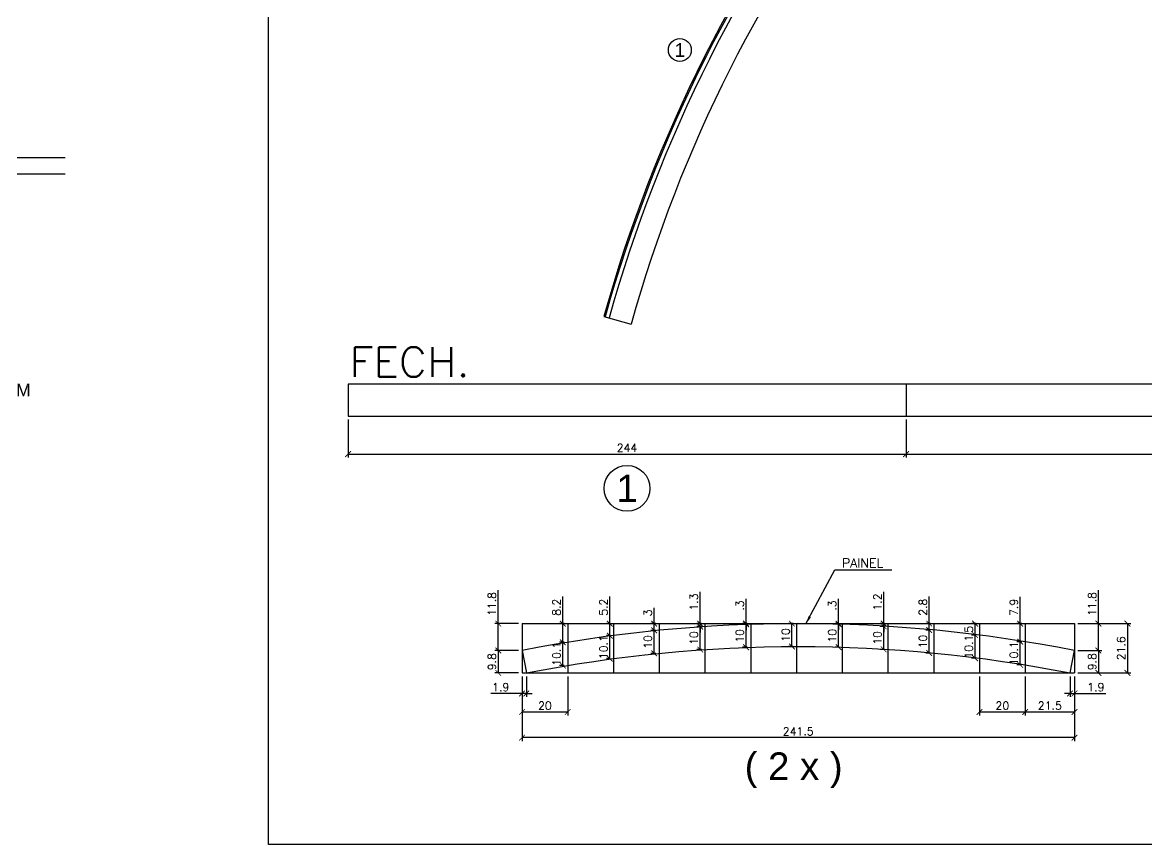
# Model space of a CAD drawing. Extents: x 3022 to 8661, y -614 to 3008.
# Drawn here: x 6781 to 7764, y 750 to 1469 of the extents above; entities that cross this region are included whole.
import ezdxf
from ezdxf.enums import TextEntityAlignment as Align

# ---------------------------------------------------------------- set-up
doc = ezdxf.new("R2010")
doc.units = 0
doc.header["$PDMODE"] = 34
for name, color, linetype in [('COTA', 241, 'Continuous'), ('MTH-DIM-PILAR', 3, 'Continuous'), ('MTH-FACE-VIGA', 7, 'Continuous'), ('Painéis', 200, 'Continuous'), ('Romaneio', 10, 'Continuous')]:
    doc.layers.add(name, color=color, linetype=linetype)
doc.layers.add('Texto Seção', color=7, linetype='Continuous', lineweight=15)
doc.styles.add('ARIAL', font='arial.ttf')
doc.styles.add('COTA TECNICA', font='techl___.ttf', dxfattribs={"height": 10})
doc.styles.add('REGUA-120', font='ROMANS.shx', dxfattribs={"height": 15})
doc.styles.add('ROMANS', font='romans.shx')
doc.styles.add('TQS_ARIAL', font='arial.ttf')
doc.dimstyles.new('Cota Seção (2x)', dxfattribs={"dimtxt": 7, "dimasz": 5, "dimexe": 3, "dimexo": 3, "dimgap": 2, "dimtad": 3, "dimdec": 1, "dimlfac": 0.5, "dimzin": 12, "dimdsep": 46, "dimtxsty": 'ROMANS', "dimblk": 'ARCHTICK', "dimcen": 0, "dimclrd": 4, "dimclre": 4, "dimclrt": 1, "dimadec": 1, "dimazin": 3, "dimtfac": 1, "dimtdec": 1, "dimtmove": 0, "dimatfit": 3, "dimldrblk": 'OBLIQUE', "dimfxl": 1, "dimtolj": 1, "dimtzin": 12, "dimarcsym": 0})
doc.dimstyles.new('PAINEL', dxfattribs={"dimtxt": 10, "dimasz": 3, "dimexe": 3, "dimexo": 3, "dimgap": 3, "dimtad": 1, "dimdec": 1, "dimzin": 12, "dimdsep": 46, "dimtxsty": 'COTA TECNICA', "dimblk1": 'OBLIQUE', "dimblk2": 'OBLIQUE', "dimsah": 1, "dimcen": 0.9, "dimclrd": 4, "dimclre": 4, "dimclrt": 240, "dimadec": 1, "dimazin": 3, "dimtfac": 1, "dimtdec": 1, "dimtmove": 0, "dimatfit": 3, "dimfxl": 1, "dimtolj": 1, "dimtzin": 12, "dimarcsym": 0})

# ---------------------------------------------------------------- blocks, each defined once
blk = doc.blocks.new('_ArchTick')
at = {"color": 0, "linetype": 'ByBlock', "const_width": 0.15}
blk.add_lwpolyline([(-0.5, -0.5), (0.5, 0.5)], dxfattribs=at)
blk = doc.blocks.new('*D321')
at = {"layer": 'COTA', "color": 4, "lineweight": -2, "transparency": 16777216}
for p, q in [((7066.06, 1121.73), (7066.06, 1088.57)), ((7554.06, 1121.73), (7554.06, 1088.57)), ((7066.06, 1091.57), (7554.06, 1091.57))]:
    blk.add_line(p, q, dxfattribs=at)
at = {"layer": 'Defpoints', "color": 0, "transparency": 16777216}
for p in [(7066.06, 1124.73), (7554.06, 1124.73), (7554.06, 1091.57)]:
    blk.add_point(p, dxfattribs=at)
at = {"layer": 'COTA', "color": 4, "lineweight": -2, "transparency": 16777216, "xscale": 5, "yscale": 5, "zscale": 5, "rotation": 180}
blk.add_blockref('_ArchTick', (7066.06, 1091.57), dxfattribs=at)
at = {"layer": 'COTA', "color": 4, "lineweight": -2, "transparency": 16777216, "xscale": 5, "yscale": 5, "zscale": 5}
blk.add_blockref('_ArchTick', (7554.06, 1091.57), dxfattribs=at)
at = {"layer": 'COTA', "color": 1, "transparency": 16777216, "insert": (7310.06, 1097.07), "char_height": 7, "attachment_point": 5, "style": 'ROMANS'}
blk.add_mtext('\\A1;244', dxfattribs=at)
blk = doc.blocks.new('_Oblique')
at = {"color": 0, "linetype": 'ByBlock', "lineweight": -2}
blk.add_line((-0.5, -0.5), (0.5, 0.5), dxfattribs=at)
blk = doc.blocks.new('*D322')
at = {"layer": 'COTA', "color": 4, "lineweight": -2, "transparency": 16777216}
for p, q in [((7554.06, 1121.73), (7554.06, 1088.57)), ((8042.06, 1121.73), (8042.06, 1088.57)), ((7554.06, 1091.57), (8042.06, 1091.57))]:
    blk.add_line(p, q, dxfattribs=at)
at = {"layer": 'Defpoints', "color": 0, "transparency": 16777216}
for p in [(7554.06, 1124.73), (8042.06, 1124.73), (8042.06, 1091.57)]:
    blk.add_point(p, dxfattribs=at)
at = {"layer": 'COTA', "color": 4, "lineweight": -2, "transparency": 16777216, "xscale": 5, "yscale": 5, "zscale": 5, "rotation": 180}
blk.add_blockref('_ArchTick', (7554.06, 1091.57), dxfattribs=at)
at = {"layer": 'COTA', "color": 4, "lineweight": -2, "transparency": 16777216, "xscale": 5, "yscale": 5, "zscale": 5}
blk.add_blockref('_ArchTick', (8042.06, 1091.57), dxfattribs=at)
at = {"layer": 'COTA', "color": 1, "transparency": 16777216, "insert": (7798.06, 1097.07), "char_height": 7, "attachment_point": 5, "style": 'ROMANS'}
blk.add_mtext('\\A1;244', dxfattribs=at)
blk = doc.blocks.new('*D325')
at = {"layer": 'COTA', "color": 4, "linetype": 'ByBlock', "lineweight": -2, "transparency": 16777216}
for p, q in [((7218.2, 897.16), (7218.2, 840.57)), ((7701.29, 843.57), (7218.2, 843.57))]:
    blk.add_line(p, q, dxfattribs=at)
at = {"layer": 'COTA', "color": 4, "lineweight": -2, "transparency": 16777216}
blk.add_line((7701.29, 897.16), (7701.29, 840.57), dxfattribs=at)
at = {"layer": 'Defpoints', "color": 0, "linetype": 'ByBlock', "transparency": 16777216}
for p in [(7218.2, 900.16), (7701.29, 900.16), (7218.2, 843.57)]:
    blk.add_point(p, dxfattribs=at)
at = {"layer": 'COTA', "color": 4, "linetype": 'ByBlock', "lineweight": -2, "transparency": 16777216, "xscale": 5, "yscale": 5, "zscale": 5, "rotation": 180}
blk.add_blockref('_ArchTick', (7218.2, 843.57), dxfattribs=at)
at = {"layer": 'COTA', "color": 4, "linetype": 'ByBlock', "lineweight": -2, "transparency": 16777216, "xscale": 5, "yscale": 5, "zscale": 5}
blk.add_blockref('_ArchTick', (7701.29, 843.57), dxfattribs=at)
at = {"layer": 'COTA', "color": 1, "linetype": 'ByBlock', "transparency": 16777216, "insert": (7459.75, 849.07), "char_height": 7, "attachment_point": 5, "style": 'ROMANS'}
blk.add_mtext('\\A1;241.5', dxfattribs=at)
blk = doc.blocks.new('*D326')
at = {"layer": 'COTA', "color": 4, "lineweight": -2, "transparency": 16777216}
blk.add_line((7218.2, 897.16), (7218.2, 863.06), dxfattribs=at)
at = {"layer": 'COTA', "color": 4, "linetype": 'ByBlock', "lineweight": -2, "transparency": 16777216}
for p, q in [((7258.2, 897.16), (7258.2, 863.06)), ((7218.2, 866.06), (7258.2, 866.06))]:
    blk.add_line(p, q, dxfattribs=at)
at = {"layer": 'Defpoints', "color": 0, "linetype": 'ByBlock', "transparency": 16777216}
for p in [(7218.2, 900.16), (7258.2, 900.16), (7258.2, 866.06)]:
    blk.add_point(p, dxfattribs=at)
at = {"layer": 'COTA', "color": 4, "linetype": 'ByBlock', "lineweight": -2, "transparency": 16777216, "xscale": 5, "yscale": 5, "zscale": 5, "rotation": 180}
blk.add_blockref('_ArchTick', (7218.2, 866.06), dxfattribs=at)
at = {"layer": 'COTA', "color": 4, "linetype": 'ByBlock', "lineweight": -2, "transparency": 16777216, "xscale": 5, "yscale": 5, "zscale": 5}
blk.add_blockref('_ArchTick', (7258.2, 866.06), dxfattribs=at)
at = {"layer": 'COTA', "color": 1, "linetype": 'ByBlock', "transparency": 16777216, "insert": (7238.2, 871.56), "char_height": 7, "attachment_point": 5, "style": 'ROMANS'}
blk.add_mtext('\\A1;20', dxfattribs=at)
blk = doc.blocks.new('*D327')
at = {"layer": 'COTA', "color": 4, "lineweight": -2, "transparency": 16777216}
blk.add_line((7618.2, 897.16), (7618.2, 863.06), dxfattribs=at)
at = {"layer": 'COTA', "color": 4, "linetype": 'ByBlock', "lineweight": -2, "transparency": 16777216}
for p, q in [((7658.2, 897.16), (7658.2, 863.06)), ((7618.2, 866.06), (7658.2, 866.06))]:
    blk.add_line(p, q, dxfattribs=at)
at = {"layer": 'Defpoints', "color": 0, "linetype": 'ByBlock', "transparency": 16777216}
for p in [(7618.2, 900.16), (7658.2, 900.16), (7658.2, 866.06)]:
    blk.add_point(p, dxfattribs=at)
at = {"layer": 'COTA', "color": 4, "linetype": 'ByBlock', "lineweight": -2, "transparency": 16777216, "xscale": 5, "yscale": 5, "zscale": 5, "rotation": 180}
blk.add_blockref('_ArchTick', (7618.2, 866.06), dxfattribs=at)
at = {"layer": 'COTA', "color": 4, "linetype": 'ByBlock', "lineweight": -2, "transparency": 16777216, "xscale": 5, "yscale": 5, "zscale": 5}
blk.add_blockref('_ArchTick', (7658.2, 866.06), dxfattribs=at)
at = {"layer": 'COTA', "color": 1, "linetype": 'ByBlock', "transparency": 16777216, "insert": (7638.2, 871.56), "char_height": 7, "attachment_point": 5, "style": 'ROMANS'}
blk.add_mtext('\\A1;20', dxfattribs=at)
blk = doc.blocks.new('*D328')
at = {"layer": 'COTA', "color": 4, "lineweight": -2, "transparency": 16777216}
blk.add_line((7658.2, 897.16), (7658.2, 863.06), dxfattribs=at)
at = {"layer": 'COTA', "color": 4, "linetype": 'ByBlock', "lineweight": -2, "transparency": 16777216}
for p, q in [((7701.29, 897.16), (7701.29, 863.06)), ((7658.2, 866.06), (7701.29, 866.06))]:
    blk.add_line(p, q, dxfattribs=at)
at = {"layer": 'Defpoints', "color": 0, "linetype": 'ByBlock', "transparency": 16777216}
for p in [(7658.2, 900.16), (7701.29, 900.16), (7701.29, 866.06)]:
    blk.add_point(p, dxfattribs=at)
at = {"layer": 'COTA', "color": 4, "linetype": 'ByBlock', "lineweight": -2, "transparency": 16777216, "xscale": 5, "yscale": 5, "zscale": 5, "rotation": 180}
blk.add_blockref('_ArchTick', (7658.2, 866.06), dxfattribs=at)
at = {"layer": 'COTA', "color": 4, "linetype": 'ByBlock', "lineweight": -2, "transparency": 16777216, "xscale": 5, "yscale": 5, "zscale": 5}
blk.add_blockref('_ArchTick', (7701.29, 866.06), dxfattribs=at)
at = {"layer": 'COTA', "color": 1, "linetype": 'ByBlock', "transparency": 16777216, "insert": (7679.75, 871.56), "char_height": 7, "attachment_point": 5, "style": 'ROMANS'}
blk.add_mtext('\\A1;21.5', dxfattribs=at)
blk = doc.blocks.new('*D329')
at = {"layer": 'COTA', "color": 4, "lineweight": -2, "transparency": 16777216}
blk.add_line((7697.43, 897.16), (7697.43, 879.21), dxfattribs=at)
at = {"layer": 'COTA', "color": 4, "linetype": 'ByBlock', "lineweight": -2, "transparency": 16777216}
for p, q in [((7701.29, 897.16), (7701.29, 879.21)), ((7697.43, 882.21), (7692.43, 882.21)), ((7697.43, 882.21), (7701.29, 882.21)), ((7701.29, 882.21), (7728.62, 882.21))]:
    blk.add_line(p, q, dxfattribs=at)
at = {"layer": 'Defpoints', "color": 0, "linetype": 'ByBlock', "transparency": 16777216}
for p in [(7697.43, 900.16), (7701.29, 900.16), (7701.29, 882.21)]:
    blk.add_point(p, dxfattribs=at)
at = {"layer": 'COTA', "color": 4, "linetype": 'ByBlock', "lineweight": -2, "transparency": 16777216, "xscale": 5, "yscale": 5, "zscale": 5}
blk.add_blockref('_ArchTick', (7697.43, 882.21), dxfattribs=at)
at = {"layer": 'COTA', "color": 4, "linetype": 'ByBlock', "lineweight": -2, "transparency": 16777216, "xscale": 5, "yscale": 5, "zscale": 5, "rotation": 180}
blk.add_blockref('_ArchTick', (7701.29, 882.21), dxfattribs=at)
at = {"layer": 'COTA', "color": 1, "linetype": 'ByBlock', "transparency": 16777216, "insert": (7719.96, 887.71), "char_height": 7, "attachment_point": 5, "style": 'ROMANS'}
blk.add_mtext('\\A1;1.9', dxfattribs=at)
blk = doc.blocks.new('*D330')
at = {"layer": 'COTA', "color": 4, "linetype": 'ByBlock', "lineweight": -2, "transparency": 16777216}
for p, q in [((7218.2, 897.16), (7218.2, 879.21)), ((7218.2, 882.21), (7190.87, 882.21)), ((7222.06, 882.21), (7218.2, 882.21)), ((7222.06, 882.21), (7227.06, 882.21))]:
    blk.add_line(p, q, dxfattribs=at)
at = {"layer": 'COTA', "color": 4, "lineweight": -2, "transparency": 16777216}
blk.add_line((7222.06, 897.16), (7222.06, 879.21), dxfattribs=at)
at = {"layer": 'Defpoints', "color": 0, "linetype": 'ByBlock', "transparency": 16777216}
for p in [(7218.2, 900.16), (7222.06, 900.16), (7218.2, 882.21)]:
    blk.add_point(p, dxfattribs=at)
at = {"layer": 'COTA', "color": 4, "linetype": 'ByBlock', "lineweight": -2, "transparency": 16777216, "xscale": 5, "yscale": 5, "zscale": 5}
blk.add_blockref('_ArchTick', (7218.2, 882.21), dxfattribs=at)
at = {"layer": 'COTA', "color": 4, "linetype": 'ByBlock', "lineweight": -2, "transparency": 16777216, "xscale": 5, "yscale": 5, "zscale": 5, "rotation": 180}
blk.add_blockref('_ArchTick', (7222.06, 882.21), dxfattribs=at)
at = {"layer": 'COTA', "color": 1, "linetype": 'ByBlock', "transparency": 16777216, "insert": (7199.54, 887.71), "char_height": 7, "attachment_point": 5, "style": 'ROMANS'}
blk.add_mtext('\\A1;1.9', dxfattribs=at)
blk = doc.blocks.new('*D331')
at = {"layer": 'COTA', "color": 4, "lineweight": -2, "transparency": 16777216}
blk.add_line((7215.2, 919.79), (7194.44, 919.79), dxfattribs=at)
at = {"layer": 'COTA', "color": 4, "linetype": 'ByBlock', "lineweight": -2, "transparency": 16777216}
for p, q in [((7197.44, 919.79), (7197.44, 900.16)), ((7215.2, 900.16), (7194.44, 900.16))]:
    blk.add_line(p, q, dxfattribs=at)
at = {"layer": 'Defpoints', "color": 0, "linetype": 'ByBlock', "transparency": 16777216}
for p in [(7218.2, 919.79), (7197.44, 900.16), (7218.2, 900.16)]:
    blk.add_point(p, dxfattribs=at)
at = {"layer": 'COTA', "color": 4, "linetype": 'ByBlock', "lineweight": -2, "transparency": 16777216, "xscale": 5, "yscale": 5, "zscale": 5}
for p, rotation in [((7197.44, 919.79), 90), ((7197.44, 900.16), 270)]:
    blk.add_blockref('_ArchTick', p, dxfattribs=dict(at, rotation=rotation))
at = {"layer": 'COTA', "color": 1, "linetype": 'ByBlock', "transparency": 16777216, "insert": (7191.94, 909.97), "char_height": 7, "attachment_point": 5, "rotation": 90, "style": 'ROMANS'}
blk.add_mtext('\\A1;9.8', dxfattribs=at)
blk = doc.blocks.new('*D332')
at = {"layer": 'COTA', "color": 4, "linetype": 'ByBlock', "lineweight": -2, "transparency": 16777216}
for p, q in [((7197.44, 943.31), (7197.44, 972.64)), ((7215.2, 943.31), (7194.44, 943.31)), ((7197.44, 919.79), (7197.44, 943.31))]:
    blk.add_line(p, q, dxfattribs=at)
at = {"layer": 'COTA', "color": 4, "lineweight": -2, "transparency": 16777216}
blk.add_line((7215.2, 919.79), (7194.44, 919.79), dxfattribs=at)
at = {"layer": 'Defpoints', "color": 0, "linetype": 'ByBlock', "transparency": 16777216}
for p in [(7197.44, 943.31), (7218.2, 943.31), (7218.2, 919.79)]:
    blk.add_point(p, dxfattribs=at)
at = {"layer": 'COTA', "color": 4, "linetype": 'ByBlock', "lineweight": -2, "transparency": 16777216, "xscale": 5, "yscale": 5, "zscale": 5}
for p, rotation in [((7197.44, 943.31), 90), ((7197.44, 919.79), 270)]:
    blk.add_blockref('_ArchTick', p, dxfattribs=dict(at, rotation=rotation))
at = {"layer": 'COTA', "color": 1, "linetype": 'ByBlock', "transparency": 16777216, "insert": (7191.94, 960.47), "char_height": 7, "attachment_point": 5, "rotation": 90, "style": 'ROMANS'}
blk.add_mtext('\\A1;11.8', dxfattribs=at)
blk = doc.blocks.new('*D333')
at = {"layer": 'COTA', "color": 4, "lineweight": -2, "transparency": 16777216}
for p, q in [((7255.2, 926.98), (7250.89, 926.98)), ((7253.89, 906.71), (7253.89, 926.98)), ((7255.2, 906.71), (7250.89, 906.71))]:
    blk.add_line(p, q, dxfattribs=at)
at = {"layer": 'Defpoints', "color": 0, "transparency": 16777216}
for p in [(7253.89, 926.98), (7258.2, 926.98), (7258.2, 906.71)]:
    blk.add_point(p, dxfattribs=at)
at = {"layer": 'COTA', "color": 4, "lineweight": -2, "transparency": 16777216, "xscale": 5, "yscale": 5, "zscale": 5}
for p, rotation in [((7253.89, 926.98), 90), ((7253.89, 906.71), 270)]:
    blk.add_blockref('_ArchTick', p, dxfattribs=dict(at, rotation=rotation))
at = {"layer": 'COTA', "color": 1, "transparency": 16777216, "insert": (7248.39, 916.84), "char_height": 7, "attachment_point": 5, "rotation": 90, "style": 'ROMANS'}
blk.add_mtext('\\A1;10.1', dxfattribs=at)
blk = doc.blocks.new('*D334')
at = {"layer": 'COTA', "color": 4, "lineweight": -2, "transparency": 16777216}
for p, q in [((7253.89, 943.31), (7253.89, 966.97)), ((7255.2, 943.31), (7250.89, 943.31)), ((7253.89, 926.98), (7253.89, 943.31)), ((7255.2, 926.98), (7250.89, 926.98))]:
    blk.add_line(p, q, dxfattribs=at)
at = {"layer": 'Defpoints', "color": 0, "transparency": 16777216}
for p in [(7253.89, 943.31), (7258.2, 943.31), (7258.2, 926.98)]:
    blk.add_point(p, dxfattribs=at)
at = {"layer": 'COTA', "color": 4, "lineweight": -2, "transparency": 16777216, "xscale": 5, "yscale": 5, "zscale": 5}
for p, rotation in [((7253.89, 943.31), 90), ((7253.89, 926.98), 270)]:
    blk.add_blockref('_ArchTick', p, dxfattribs=dict(at, rotation=rotation))
at = {"layer": 'COTA', "color": 1, "transparency": 16777216, "insert": (7248.39, 957.64), "char_height": 7, "attachment_point": 5, "rotation": 90, "style": 'ROMANS'}
blk.add_mtext('\\A1;8.2', dxfattribs=at)
blk = doc.blocks.new('*D335')
at = {"layer": 'COTA', "color": 4, "lineweight": -2, "transparency": 16777216}
for p, q in [((7295.2, 932.84), (7291.98, 932.84)), ((7294.98, 912.67), (7294.98, 932.84)), ((7295.2, 912.67), (7291.98, 912.67))]:
    blk.add_line(p, q, dxfattribs=at)
at = {"layer": 'Defpoints', "color": 0, "transparency": 16777216}
for p in [(7294.98, 932.84), (7298.2, 932.84), (7298.2, 912.67)]:
    blk.add_point(p, dxfattribs=at)
at = {"layer": 'COTA', "color": 4, "lineweight": -2, "transparency": 16777216, "xscale": 5, "yscale": 5, "zscale": 5}
for p, rotation in [((7294.98, 932.84), 90), ((7294.98, 912.67), 270)]:
    blk.add_blockref('_ArchTick', p, dxfattribs=dict(at, rotation=rotation))
at = {"layer": 'COTA', "color": 1, "transparency": 16777216, "insert": (7289.48, 922.76), "char_height": 7, "attachment_point": 5, "rotation": 90, "style": 'ROMANS'}
blk.add_mtext('\\A1;10.1', dxfattribs=at)
blk = doc.blocks.new('*D336')
at = {"layer": 'COTA', "color": 4, "lineweight": -2, "transparency": 16777216}
for p, q in [((7294.98, 943.31), (7294.98, 966.97)), ((7295.2, 943.31), (7291.98, 943.31)), ((7294.98, 932.84), (7294.98, 943.31)), ((7295.2, 932.84), (7291.98, 932.84))]:
    blk.add_line(p, q, dxfattribs=at)
at = {"layer": 'Defpoints', "color": 0, "transparency": 16777216}
for p in [(7294.98, 943.31), (7298.2, 943.31), (7298.2, 932.84)]:
    blk.add_point(p, dxfattribs=at)
at = {"layer": 'COTA', "color": 4, "lineweight": -2, "transparency": 16777216, "xscale": 5, "yscale": 5, "zscale": 5}
for p, rotation in [((7294.98, 943.31), 90), ((7294.98, 932.84), 270)]:
    blk.add_blockref('_ArchTick', p, dxfattribs=dict(at, rotation=rotation))
at = {"layer": 'COTA', "color": 1, "transparency": 16777216, "insert": (7289.48, 957.64), "char_height": 7, "attachment_point": 5, "rotation": 90, "style": 'ROMANS'}
blk.add_mtext('\\A1;5.2', dxfattribs=at)
blk = doc.blocks.new('*D337')
at = {"layer": 'COTA', "color": 4, "lineweight": -2, "transparency": 16777216}
for p, q in [((7335.2, 937.39), (7330.72, 937.39)), ((7333.72, 917.3), (7333.72, 937.39)), ((7335.2, 917.3), (7330.72, 917.3))]:
    blk.add_line(p, q, dxfattribs=at)
at = {"layer": 'Defpoints', "color": 0, "transparency": 16777216}
for p in [(7333.72, 937.39), (7338.2, 937.39), (7338.2, 917.3)]:
    blk.add_point(p, dxfattribs=at)
at = {"layer": 'COTA', "color": 4, "lineweight": -2, "transparency": 16777216, "xscale": 5, "yscale": 5, "zscale": 5}
for p, rotation in [((7333.72, 937.39), 90), ((7333.72, 917.3), 270)]:
    blk.add_blockref('_ArchTick', p, dxfattribs=dict(at, rotation=rotation))
at = {"layer": 'COTA', "color": 1, "transparency": 16777216, "insert": (7328.22, 927.34), "char_height": 7, "attachment_point": 5, "rotation": 90, "style": 'ROMANS'}
blk.add_mtext('\\A1;10', dxfattribs=at)
blk = doc.blocks.new('*D338')
at = {"layer": 'COTA', "color": 4, "lineweight": -2, "transparency": 16777216}
for p, q in [((7333.72, 943.31), (7333.72, 956.97)), ((7335.2, 943.31), (7330.72, 943.31)), ((7335.2, 937.39), (7330.72, 937.39)), ((7333.72, 937.39), (7333.72, 943.31))]:
    blk.add_line(p, q, dxfattribs=at)
at = {"layer": 'Defpoints', "color": 0, "transparency": 16777216}
for p in [(7333.72, 943.31), (7338.2, 943.31), (7338.2, 937.39)]:
    blk.add_point(p, dxfattribs=at)
at = {"layer": 'COTA', "color": 4, "lineweight": -2, "transparency": 16777216, "xscale": 5, "yscale": 5, "zscale": 5}
for p, rotation in [((7333.72, 943.31), 90), ((7333.72, 937.39), 270)]:
    blk.add_blockref('_ArchTick', p, dxfattribs=dict(at, rotation=rotation))
at = {"layer": 'COTA', "color": 1, "transparency": 16777216, "insert": (7328.22, 952.64), "char_height": 7, "attachment_point": 5, "rotation": 90, "style": 'ROMANS'}
blk.add_mtext('\\A1;3', dxfattribs=at)
blk = doc.blocks.new('*D339')
at = {"layer": 'COTA', "color": 4, "lineweight": -2, "transparency": 16777216}
for p, q in [((7375.2, 940.65), (7371.02, 940.65)), ((7374.02, 920.6), (7374.02, 940.65)), ((7375.2, 920.6), (7371.02, 920.6))]:
    blk.add_line(p, q, dxfattribs=at)
at = {"layer": 'Defpoints', "color": 0, "transparency": 16777216}
for p in [(7374.02, 940.65), (7378.2, 940.65), (7378.2, 920.6)]:
    blk.add_point(p, dxfattribs=at)
at = {"layer": 'COTA', "color": 4, "lineweight": -2, "transparency": 16777216, "xscale": 5, "yscale": 5, "zscale": 5}
for p, rotation in [((7374.02, 940.65), 90), ((7374.02, 920.6), 270)]:
    blk.add_blockref('_ArchTick', p, dxfattribs=dict(at, rotation=rotation))
at = {"layer": 'COTA', "color": 1, "transparency": 16777216, "insert": (7368.52, 930.63), "char_height": 7, "attachment_point": 5, "rotation": 90, "style": 'ROMANS'}
blk.add_mtext('\\A1;10', dxfattribs=at)
blk = doc.blocks.new('*D340')
at = {"layer": 'COTA', "color": 4, "lineweight": -2, "transparency": 16777216}
for p, q in [((7374.02, 943.31), (7374.02, 970.97)), ((7375.2, 943.31), (7371.02, 943.31)), ((7375.2, 940.65), (7371.02, 940.65)), ((7374.02, 940.65), (7374.02, 943.31)), ((7374.02, 940.65), (7374.02, 935.65))]:
    blk.add_line(p, q, dxfattribs=at)
at = {"layer": 'Defpoints', "color": 0, "transparency": 16777216}
for p in [(7374.02, 943.31), (7378.2, 943.31), (7378.2, 940.65)]:
    blk.add_point(p, dxfattribs=at)
at = {"layer": 'COTA', "color": 4, "lineweight": -2, "transparency": 16777216, "xscale": 5, "yscale": 5, "zscale": 5}
for p, rotation in [((7374.02, 943.31), 270), ((7374.02, 940.65), 90)]:
    blk.add_blockref('_ArchTick', p, dxfattribs=dict(at, rotation=rotation))
at = {"layer": 'COTA', "color": 1, "transparency": 16777216, "insert": (7368.52, 962.14), "char_height": 7, "attachment_point": 5, "rotation": 90, "style": 'ROMANS'}
blk.add_mtext('\\A1;1.3', dxfattribs=at)
blk = doc.blocks.new('*D341')
at = {"layer": 'COTA', "color": 4, "lineweight": -2, "transparency": 16777216}
for p, q in [((7415.2, 942.62), (7411.12, 942.62)), ((7414.12, 922.61), (7414.12, 942.62)), ((7415.2, 922.61), (7411.12, 922.61))]:
    blk.add_line(p, q, dxfattribs=at)
at = {"layer": 'Defpoints', "color": 0, "transparency": 16777216}
for p in [(7414.12, 942.62), (7418.2, 942.62), (7418.2, 922.61)]:
    blk.add_point(p, dxfattribs=at)
at = {"layer": 'COTA', "color": 4, "lineweight": -2, "transparency": 16777216, "xscale": 5, "yscale": 5, "zscale": 5}
for p, rotation in [((7414.12, 942.62), 90), ((7414.12, 922.61), 270)]:
    blk.add_blockref('_ArchTick', p, dxfattribs=dict(at, rotation=rotation))
at = {"layer": 'COTA', "color": 1, "transparency": 16777216, "insert": (7408.62, 932.61), "char_height": 7, "attachment_point": 5, "rotation": 90, "style": 'ROMANS'}
blk.add_mtext('\\A1;10', dxfattribs=at)
blk = doc.blocks.new('*D342')
at = {"layer": 'COTA', "color": 4, "lineweight": -2, "transparency": 16777216}
for p, q in [((7414.12, 943.31), (7414.12, 964.97)), ((7415.2, 943.31), (7411.12, 943.31)), ((7415.2, 942.62), (7411.12, 942.62)), ((7414.12, 942.62), (7414.12, 943.31)), ((7414.12, 942.62), (7414.12, 937.62))]:
    blk.add_line(p, q, dxfattribs=at)
at = {"layer": 'Defpoints', "color": 0, "transparency": 16777216}
for p in [(7414.12, 943.31), (7418.2, 943.31), (7418.2, 942.62)]:
    blk.add_point(p, dxfattribs=at)
at = {"layer": 'COTA', "color": 4, "lineweight": -2, "transparency": 16777216, "xscale": 5, "yscale": 5, "zscale": 5}
for p, rotation in [((7414.12, 943.31), 270), ((7414.12, 942.62), 90)]:
    blk.add_blockref('_ArchTick', p, dxfattribs=dict(at, rotation=rotation))
at = {"layer": 'COTA', "color": 1, "transparency": 16777216, "insert": (7408.62, 959.14), "char_height": 7, "attachment_point": 5, "rotation": 90, "style": 'ROMANS'}
blk.add_mtext('\\A1;.3', dxfattribs=at)
blk = doc.blocks.new('*D343')
at = {"layer": 'COTA', "color": 4, "lineweight": -2, "transparency": 16777216}
for p, q in [((7455.2, 943.31), (7451.27, 943.31)), ((7454.27, 923.31), (7454.27, 943.31)), ((7455.2, 923.31), (7451.27, 923.31))]:
    blk.add_line(p, q, dxfattribs=at)
at = {"layer": 'Defpoints', "color": 0, "transparency": 16777216}
for p in [(7454.27, 943.31), (7458.2, 943.31), (7458.2, 923.31)]:
    blk.add_point(p, dxfattribs=at)
at = {"layer": 'COTA', "color": 4, "lineweight": -2, "transparency": 16777216, "xscale": 5, "yscale": 5, "zscale": 5}
for p, rotation in [((7454.27, 943.31), 90), ((7454.27, 923.31), 270)]:
    blk.add_blockref('_ArchTick', p, dxfattribs=dict(at, rotation=rotation))
at = {"layer": 'COTA', "color": 1, "transparency": 16777216, "insert": (7448.77, 933.31), "char_height": 7, "attachment_point": 5, "rotation": 90, "style": 'ROMANS'}
blk.add_mtext('\\A1;10', dxfattribs=at)
blk = doc.blocks.new('*D344')
at = {"layer": 'COTA', "color": 4, "lineweight": -2, "transparency": 16777216}
for p, q in [((7495.2, 942.72), (7492.05, 942.72)), ((7495.05, 922.71), (7495.05, 942.72)), ((7495.2, 922.71), (7492.05, 922.71))]:
    blk.add_line(p, q, dxfattribs=at)
at = {"layer": 'Defpoints', "color": 0, "transparency": 16777216}
for p in [(7495.05, 942.72), (7498.2, 942.72), (7498.2, 922.71)]:
    blk.add_point(p, dxfattribs=at)
at = {"layer": 'COTA', "color": 4, "lineweight": -2, "transparency": 16777216, "xscale": 5, "yscale": 5, "zscale": 5}
for p, rotation in [((7495.05, 942.72), 90), ((7495.05, 922.71), 270)]:
    blk.add_blockref('_ArchTick', p, dxfattribs=dict(at, rotation=rotation))
at = {"layer": 'COTA', "color": 1, "transparency": 16777216, "insert": (7489.55, 932.71), "char_height": 7, "attachment_point": 5, "rotation": 90, "style": 'ROMANS'}
blk.add_mtext('\\A1;10', dxfattribs=at)
blk = doc.blocks.new('*D345')
at = {"layer": 'COTA', "color": 4, "lineweight": -2, "transparency": 16777216}
for p, q in [((7495.05, 943.31), (7495.05, 964.97)), ((7495.2, 943.31), (7492.05, 943.31)), ((7495.2, 942.72), (7492.05, 942.72)), ((7495.05, 942.72), (7495.05, 943.31)), ((7495.05, 942.72), (7495.05, 937.72))]:
    blk.add_line(p, q, dxfattribs=at)
at = {"layer": 'Defpoints', "color": 0, "transparency": 16777216}
for p in [(7495.05, 943.31), (7498.2, 943.31), (7498.2, 942.72)]:
    blk.add_point(p, dxfattribs=at)
at = {"layer": 'COTA', "color": 4, "lineweight": -2, "transparency": 16777216, "xscale": 5, "yscale": 5, "zscale": 5}
for p, rotation in [((7495.05, 943.31), 270), ((7495.05, 942.72), 90)]:
    blk.add_blockref('_ArchTick', p, dxfattribs=dict(at, rotation=rotation))
at = {"layer": 'COTA', "color": 1, "transparency": 16777216, "insert": (7489.55, 959.14), "char_height": 7, "attachment_point": 5, "rotation": 90, "style": 'ROMANS'}
blk.add_mtext('\\A1;.3', dxfattribs=at)
blk = doc.blocks.new('*D346')
at = {"layer": 'COTA', "color": 4, "lineweight": -2, "transparency": 16777216}
for p, q in [((7535.2, 940.85), (7531.48, 940.85)), ((7534.48, 920.81), (7534.48, 940.85)), ((7535.2, 920.81), (7531.48, 920.81))]:
    blk.add_line(p, q, dxfattribs=at)
at = {"layer": 'Defpoints', "color": 0, "transparency": 16777216}
for p in [(7534.48, 940.85), (7538.2, 940.85), (7538.2, 920.81)]:
    blk.add_point(p, dxfattribs=at)
at = {"layer": 'COTA', "color": 4, "lineweight": -2, "transparency": 16777216, "xscale": 5, "yscale": 5, "zscale": 5}
for p, rotation in [((7534.48, 940.85), 90), ((7534.48, 920.81), 270)]:
    blk.add_blockref('_ArchTick', p, dxfattribs=dict(at, rotation=rotation))
at = {"layer": 'COTA', "color": 1, "transparency": 16777216, "insert": (7528.98, 930.83), "char_height": 7, "attachment_point": 5, "rotation": 90, "style": 'ROMANS'}
blk.add_mtext('\\A1;10', dxfattribs=at)
blk = doc.blocks.new('*D347')
at = {"layer": 'COTA', "color": 4, "lineweight": -2, "transparency": 16777216}
for p, q in [((7534.48, 943.31), (7534.48, 970.97)), ((7535.2, 943.31), (7531.48, 943.31)), ((7535.2, 940.85), (7531.48, 940.85)), ((7534.48, 940.85), (7534.48, 943.31)), ((7534.48, 940.85), (7534.48, 935.85))]:
    blk.add_line(p, q, dxfattribs=at)
at = {"layer": 'Defpoints', "color": 0, "transparency": 16777216}
for p in [(7534.48, 943.31), (7538.2, 943.31), (7538.2, 940.85)]:
    blk.add_point(p, dxfattribs=at)
at = {"layer": 'COTA', "color": 4, "lineweight": -2, "transparency": 16777216, "xscale": 5, "yscale": 5, "zscale": 5}
for p, rotation in [((7534.48, 943.31), 270), ((7534.48, 940.85), 90)]:
    blk.add_blockref('_ArchTick', p, dxfattribs=dict(at, rotation=rotation))
at = {"layer": 'COTA', "color": 1, "transparency": 16777216, "insert": (7528.98, 962.14), "char_height": 7, "attachment_point": 5, "rotation": 90, "style": 'ROMANS'}
blk.add_mtext('\\A1;1.2', dxfattribs=at)
blk = doc.blocks.new('*D348')
at = {"layer": 'COTA', "color": 4, "lineweight": -2, "transparency": 16777216}
for p, q in [((7575.2, 937.69), (7571.3, 937.69)), ((7574.3, 917.6), (7574.3, 937.69)), ((7575.2, 917.6), (7571.3, 917.6))]:
    blk.add_line(p, q, dxfattribs=at)
at = {"layer": 'Defpoints', "color": 0, "transparency": 16777216}
for p in [(7574.3, 937.69), (7578.2, 937.69), (7578.2, 917.6)]:
    blk.add_point(p, dxfattribs=at)
at = {"layer": 'COTA', "color": 4, "lineweight": -2, "transparency": 16777216, "xscale": 5, "yscale": 5, "zscale": 5}
for p, rotation in [((7574.3, 937.69), 90), ((7574.3, 917.6), 270)]:
    blk.add_blockref('_ArchTick', p, dxfattribs=dict(at, rotation=rotation))
at = {"layer": 'COTA', "color": 1, "transparency": 16777216, "insert": (7568.8, 927.64), "char_height": 7, "attachment_point": 5, "rotation": 90, "style": 'ROMANS'}
blk.add_mtext('\\A1;10', dxfattribs=at)
blk = doc.blocks.new('*D349')
at = {"layer": 'COTA', "color": 4, "lineweight": -2, "transparency": 16777216}
for p, q in [((7574.3, 943.31), (7574.3, 966.97)), ((7575.2, 943.31), (7571.3, 943.31)), ((7575.2, 937.69), (7571.3, 937.69)), ((7574.3, 937.69), (7574.3, 943.31))]:
    blk.add_line(p, q, dxfattribs=at)
at = {"layer": 'Defpoints', "color": 0, "transparency": 16777216}
for p in [(7574.3, 943.31), (7578.2, 943.31), (7578.2, 937.69)]:
    blk.add_point(p, dxfattribs=at)
at = {"layer": 'COTA', "color": 4, "lineweight": -2, "transparency": 16777216, "xscale": 5, "yscale": 5, "zscale": 5}
for p, rotation in [((7574.3, 943.31), 90), ((7574.3, 937.69), 270)]:
    blk.add_blockref('_ArchTick', p, dxfattribs=dict(at, rotation=rotation))
at = {"layer": 'COTA', "color": 1, "transparency": 16777216, "insert": (7568.8, 957.64), "char_height": 7, "attachment_point": 5, "rotation": 90, "style": 'ROMANS'}
blk.add_mtext('\\A1;2.8', dxfattribs=at)
blk = doc.blocks.new('*D350')
at = {"layer": 'COTA', "color": 4, "lineweight": -2, "transparency": 16777216}
for p, q in [((7615.2, 933.24), (7611.39, 933.24)), ((7614.39, 913.07), (7614.39, 933.24)), ((7615.2, 913.07), (7611.39, 913.07))]:
    blk.add_line(p, q, dxfattribs=at)
at = {"layer": 'Defpoints', "color": 0, "transparency": 16777216}
for p in [(7614.39, 933.24), (7618.2, 933.24), (7618.2, 913.07)]:
    blk.add_point(p, dxfattribs=at)
at = {"layer": 'COTA', "color": 4, "lineweight": -2, "transparency": 16777216, "xscale": 5, "yscale": 5, "zscale": 5}
for p, rotation in [((7614.39, 933.24), 90), ((7614.39, 913.07), 270)]:
    blk.add_blockref('_ArchTick', p, dxfattribs=dict(at, rotation=rotation))
at = {"layer": 'COTA', "color": 1, "transparency": 16777216, "insert": (7608.89, 923.16), "char_height": 7, "attachment_point": 5, "rotation": 90, "style": 'ROMANS'}
blk.add_mtext('\\A1;10.1', dxfattribs=at)
blk = doc.blocks.new('*D351')
at = {"layer": 'COTA', "color": 4, "lineweight": -2, "transparency": 16777216}
for p, q in [((7615.2, 943.31), (7611.39, 943.31)), ((7614.39, 933.24), (7614.39, 943.31)), ((7615.2, 933.24), (7611.39, 933.24))]:
    blk.add_line(p, q, dxfattribs=at)
at = {"layer": 'Defpoints', "color": 0, "transparency": 16777216}
for p in [(7614.39, 943.31), (7618.2, 943.31), (7618.2, 933.24)]:
    blk.add_point(p, dxfattribs=at)
at = {"layer": 'COTA', "color": 4, "lineweight": -2, "transparency": 16777216, "xscale": 5, "yscale": 5, "zscale": 5}
for p, rotation in [((7614.39, 943.31), 90), ((7614.39, 933.24), 270)]:
    blk.add_blockref('_ArchTick', p, dxfattribs=dict(at, rotation=rotation))
at = {"layer": 'COTA', "color": 1, "transparency": 16777216, "insert": (7608.89, 938.27), "char_height": 7, "attachment_point": 5, "rotation": 90, "style": 'ROMANS'}
blk.add_mtext('\\A1;5', dxfattribs=at)
blk = doc.blocks.new('*D352')
at = {"layer": 'COTA', "color": 4, "lineweight": -2, "transparency": 16777216}
for p, q in [((7655.2, 927.48), (7650.83, 927.48)), ((7653.83, 907.22), (7653.83, 927.48)), ((7655.2, 907.22), (7650.83, 907.22))]:
    blk.add_line(p, q, dxfattribs=at)
at = {"layer": 'Defpoints', "color": 0, "transparency": 16777216}
for p in [(7653.83, 927.48), (7658.2, 927.48), (7658.2, 907.22)]:
    blk.add_point(p, dxfattribs=at)
at = {"layer": 'COTA', "color": 4, "lineweight": -2, "transparency": 16777216, "xscale": 5, "yscale": 5, "zscale": 5}
for p, rotation in [((7653.83, 927.48), 90), ((7653.83, 907.22), 270)]:
    blk.add_blockref('_ArchTick', p, dxfattribs=dict(at, rotation=rotation))
at = {"layer": 'COTA', "color": 1, "transparency": 16777216, "insert": (7648.33, 917.35), "char_height": 7, "attachment_point": 5, "rotation": 90, "style": 'ROMANS'}
blk.add_mtext('\\A1;10.1', dxfattribs=at)
blk = doc.blocks.new('*D353')
at = {"layer": 'COTA', "color": 4, "lineweight": -2, "transparency": 16777216}
for p, q in [((7653.83, 943.31), (7653.83, 966.64)), ((7655.2, 943.31), (7650.83, 943.31)), ((7653.83, 927.48), (7653.83, 943.31)), ((7655.2, 927.48), (7650.83, 927.48))]:
    blk.add_line(p, q, dxfattribs=at)
at = {"layer": 'Defpoints', "color": 0, "transparency": 16777216}
for p in [(7653.83, 943.31), (7658.2, 943.31), (7658.2, 927.48)]:
    blk.add_point(p, dxfattribs=at)
at = {"layer": 'COTA', "color": 4, "lineweight": -2, "transparency": 16777216, "xscale": 5, "yscale": 5, "zscale": 5}
for p, rotation in [((7653.83, 943.31), 90), ((7653.83, 927.48), 270)]:
    blk.add_blockref('_ArchTick', p, dxfattribs=dict(at, rotation=rotation))
at = {"layer": 'COTA', "color": 1, "transparency": 16777216, "insert": (7648.33, 957.47), "char_height": 7, "attachment_point": 5, "rotation": 90, "style": 'ROMANS'}
blk.add_mtext('\\A1;7.9', dxfattribs=at)
blk = doc.blocks.new('*D354')
at = {"layer": 'COTA', "color": 4, "lineweight": -2, "transparency": 16777216}
for p, q in [((7704.29, 919.79), (7725.21, 919.79)), ((7722.21, 919.79), (7722.21, 900.16)), ((7704.29, 900.16), (7725.21, 900.16))]:
    blk.add_line(p, q, dxfattribs=at)
at = {"layer": 'Defpoints', "color": 0, "transparency": 16777216}
for p in [(7701.29, 919.79), (7701.29, 900.16), (7722.21, 900.16)]:
    blk.add_point(p, dxfattribs=at)
at = {"layer": 'COTA', "color": 4, "lineweight": -2, "transparency": 16777216, "xscale": 5, "yscale": 5, "zscale": 5}
for p, rotation in [((7722.21, 919.79), 90), ((7722.21, 900.16), 270)]:
    blk.add_blockref('_ArchTick', p, dxfattribs=dict(at, rotation=rotation))
at = {"layer": 'COTA', "color": 1, "transparency": 16777216, "insert": (7716.71, 909.97), "char_height": 7, "attachment_point": 5, "rotation": 90, "style": 'ROMANS'}
blk.add_mtext('\\A1;9.8', dxfattribs=at)
blk = doc.blocks.new('*D355')
at = {"layer": 'COTA', "color": 4, "lineweight": -2, "transparency": 16777216}
for p, q in [((7722.21, 943.31), (7722.21, 972.64)), ((7704.29, 943.31), (7725.21, 943.31)), ((7722.21, 919.79), (7722.21, 943.31)), ((7704.29, 919.79), (7725.21, 919.79))]:
    blk.add_line(p, q, dxfattribs=at)
at = {"layer": 'Defpoints', "color": 0, "transparency": 16777216}
for p in [(7701.29, 943.31), (7722.21, 943.31), (7701.29, 919.79)]:
    blk.add_point(p, dxfattribs=at)
at = {"layer": 'COTA', "color": 4, "lineweight": -2, "transparency": 16777216, "xscale": 5, "yscale": 5, "zscale": 5}
for p, rotation in [((7722.21, 943.31), 90), ((7722.21, 919.79), 270)]:
    blk.add_blockref('_ArchTick', p, dxfattribs=dict(at, rotation=rotation))
at = {"layer": 'COTA', "color": 1, "transparency": 16777216, "insert": (7716.71, 960.47), "char_height": 7, "attachment_point": 5, "rotation": 90, "style": 'ROMANS'}
blk.add_mtext('\\A1;11.8', dxfattribs=at)
blk = doc.blocks.new('*D356')
at = {"layer": 'COTA', "color": 4, "lineweight": -2, "transparency": 16777216}
for p, q in [((7704.29, 943.31), (7750.52, 943.31)), ((7747.52, 943.31), (7747.52, 900.16)), ((7704.29, 900.16), (7750.52, 900.16))]:
    blk.add_line(p, q, dxfattribs=at)
at = {"layer": 'Defpoints', "color": 0, "transparency": 16777216}
for p in [(7701.29, 943.31), (7701.29, 900.16), (7747.52, 900.16)]:
    blk.add_point(p, dxfattribs=at)
at = {"layer": 'COTA', "color": 4, "lineweight": -2, "transparency": 16777216, "xscale": 5, "yscale": 5, "zscale": 5}
for p, rotation in [((7747.52, 943.31), 90), ((7747.52, 900.16), 270)]:
    blk.add_blockref('_ArchTick', p, dxfattribs=dict(at, rotation=rotation))
at = {"layer": 'COTA', "color": 1, "transparency": 16777216, "insert": (7742.02, 921.73), "char_height": 7, "attachment_point": 5, "rotation": 90, "style": 'ROMANS'}
blk.add_mtext('\\A1;21.6', dxfattribs=at)

msp = doc.modelspace()

# ---------------------------------------------------------------- linework, layer by layer
at = {"layer": 'COTA'}
for p, q in [((7218.2, 943.31), (7701.29, 943.31)), ((7218.2, 943.31), (7218.2, 900.16)), ((7258.2, 943.31), (7258.2, 900.16)), ((7298.2, 943.31), (7298.2, 900.16)), ((7338.2, 943.31), (7338.2, 900.16)), ((7378.2, 943.31), (7378.2, 900.16)), ((7418.2, 943.31), (7418.2, 900.16)), ((7458.2, 943.31), (7458.2, 900.16)), ((7498.2, 943.31), (7498.2, 900.16)), ((7538.2, 943.31), (7538.2, 900.16)), ((7578.2, 943.31), (7578.2, 900.16)), ((7618.2, 943.31), (7618.2, 900.16)), ((7658.2, 943.31), (7658.2, 900.16)), ((7701.29, 943.31), (7701.29, 900.16)), ((7218.2, 900.16), (7701.29, 900.16))]:
    msp.add_line(p, q, dxfattribs=at)
at = {"layer": 'Defpoints'}
msp.add_line((7289.78, 1211.95), (7313.67, 1205.28), dxfattribs=at)
msp.add_lwpolyline([(6996.45, 2157.97), (8503.95, 2157.97), (8503.95, 750.12), (6996.45, 750.12)], close=True, dxfattribs=at)
msp.add_arc((8500.26, 873.74), 1232.04, 142.14288, 164.38946, dxfattribs=at)
at = {"layer": 'MTH-FACE-VIGA', "linetype": 'Continuous'}
for p, q in [((6818.81, 1350.75), (6621.58, 1350.75)), ((6620.08, 1336.75), (6818.81, 1336.75))]:
    msp.add_line(p, q, dxfattribs=at)
at = {"layer": 'Painéis'}
for p, q in [((8384.06, 1152.73), (7066.06, 1152.73)), ((7066.06, 1152.73), (7066.06, 1124.73)), ((7554.06, 1152.73), (7554.06, 1124.73)), ((7066.06, 1124.73), (8384.06, 1124.73))]:
    msp.add_line(p, q, dxfattribs=at)
msp.add_lwpolyline([(7218.2, 919.79), (7222.06, 900.16, -0.097375), (7697.43, 900.16), (7701.29, 919.79, 0.097375)], format="xyb", close=True, dxfattribs=at)
for radius in [1256.84, 1255.64, 1252.04]:
    msp.add_arc((8500.26, 873.74), radius, 142.14288, 164.38946, dxfattribs=at)
at = {"layer": 'Romaneio', "color": 1, "linetype": 'ByBlock'}
for centre, radius in [((7356.23, 1444.91), 10), ((7310.06, 1061.57), 20)]:
    msp.add_circle(centre, radius, dxfattribs=at)

# ---------------------------------------------------------------- texts
at = {"color": 240, "insert": (7533.98, 992.28), "char_height": 8, "attachment_point": 9, "style": 'ROMANS'}
msp.add_mtext('\\A1;PAINEL', dxfattribs=at)
at = {"layer": 'MTH-DIM-PILAR', "linetype": 'Continuous', "style": 'TQS_ARIAL'}
msp.add_text('28.5/180-M', height=11, dxfattribs=at).set_placement((6710.87, 1141.99))
at = {"layer": 'Romaneio', "color": 255, "linetype": 'ByBlock', "style": 'ARIAL'}
for s, height, p in [('1', 12, (7356.23, 1444.91)), ('1', 24, (7310.06, 1061.57)), ('( 2 x )', 24, (7455.73, 818.67))]:
    msp.add_text(s, height=height, dxfattribs=at).set_placement(p, align=Align.MIDDLE_CENTER)
at = {"layer": 'Texto Seção', "style": 'REGUA-120', "width": 1.05}
msp.add_text('FECH.', height=26, dxfattribs=at).set_placement((7067.26, 1159.16))

# ---------------------------------------------------------------- dimensions: what is measured, and where the dimension line sits
at = {"layer": 'COTA'}
for base, p1, p2, picture, middle in [((7554.06, 1091.57), (7066.06, 1124.73), (7554.06, 1124.73), '*D321', (7310.06, 1097.07)), ((8042.06, 1091.57), (7554.06, 1124.73), (8042.06, 1124.73), '*D322', (7798.06, 1097.07))]:
    dim = msp.add_linear_dim(base=base, p1=p1, p2=p2, dimstyle='Cota Seção (2x)', dxfattribs=at)
    dim.commit()
    dim.dimension.update_dxf_attribs({"geometry": picture, "text_midpoint": middle})
at = {"layer": 'COTA', "linetype": 'ByBlock'}
for base, p2, picture, middle in [((7197.44, 943.31), (7218.2, 943.31), '*D332', (7191.94, 960.47)), ((7197.44, 900.16), (7218.2, 900.16), '*D331', (7191.94, 909.97))]:
    dim = msp.add_linear_dim(base=base, p1=(7218.2, 919.79), p2=p2, angle=90, dimstyle='Cota Seção (2x)', dxfattribs=at)
    dim.commit()
    dim.dimension.update_dxf_attribs({"geometry": picture, "text_midpoint": middle})
at = {"layer": 'COTA'}
for base, p1, p2, picture, middle in [((7253.89, 943.31), (7258.2, 926.98), (7258.2, 943.31), '*D334', (7248.39, 957.64)), ((7294.98, 943.31), (7298.2, 932.84), (7298.2, 943.31), '*D336', (7289.48, 957.64)), ((7374.02, 943.31), (7378.2, 940.65), (7378.2, 943.31), '*D340', (7368.52, 962.14)), ((7414.12, 943.31), (7418.2, 942.62), (7418.2, 943.31), '*D342', (7408.62, 959.14)), ((7495.05, 943.31), (7498.2, 942.72), (7498.2, 943.31), '*D345', (7489.55, 959.14)), ((7534.48, 943.31), (7538.2, 940.85), (7538.2, 943.31), '*D347', (7528.98, 962.14)), ((7574.3, 943.31), (7578.2, 937.69), (7578.2, 943.31), '*D349', (7568.8, 957.64)), ((7653.83, 943.31), (7658.2, 927.48), (7658.2, 943.31), '*D353', (7648.33, 957.47)), ((7722.21, 943.31), (7701.29, 919.79), (7701.29, 943.31), '*D355', (7716.71, 960.47)), ((7333.72, 943.31), (7338.2, 937.39), (7338.2, 943.31), '*D338', (7328.22, 952.64)), ((7414.12, 942.62), (7418.2, 922.61), (7418.2, 942.62), '*D341', (7408.62, 932.61)), ((7454.27, 943.31), (7458.2, 923.31), (7458.2, 943.31), '*D343', (7448.77, 933.31)), ((7495.05, 942.72), (7498.2, 922.71), (7498.2, 942.72), '*D344', (7489.55, 932.71)), ((7534.48, 940.85), (7538.2, 920.81), (7538.2, 940.85), '*D346', (7528.98, 930.83)), ((7614.39, 943.31), (7618.2, 933.24), (7618.2, 943.31), '*D351', (7608.89, 938.27)), ((7747.52, 900.16), (7701.29, 943.31), (7701.29, 900.16), '*D356', (7742.02, 921.73)), ((7333.72, 937.39), (7338.2, 917.3), (7338.2, 937.39), '*D337', (7328.22, 927.34)), ((7374.02, 940.65), (7378.2, 920.6), (7378.2, 940.65), '*D339', (7368.52, 930.63)), ((7574.3, 937.69), (7578.2, 917.6), (7578.2, 937.69), '*D348', (7568.8, 927.64)), ((7722.21, 900.16), (7701.29, 919.79), (7701.29, 900.16), '*D354', (7716.71, 909.97))]:
    dim = msp.add_linear_dim(base=base, p1=p1, p2=p2, angle=90, dimstyle='Cota Seção (2x)', dxfattribs=at)
    dim.commit()
    dim.dimension.update_dxf_attribs({"geometry": picture, "text_midpoint": middle})
for base, p1, p2, picture, middle in [((7294.98, 932.84), (7298.2, 912.67), (7298.2, 932.84), '*D335', (7294.98, 922.76)), ((7614.39, 933.24), (7618.2, 913.07), (7618.2, 933.24), '*D350', (7614.39, 923.16)), ((7253.89, 926.98), (7258.2, 906.71), (7258.2, 926.98), '*D333', (7253.89, 916.84)), ((7653.83, 927.48), (7658.2, 907.22), (7658.2, 927.48), '*D352', (7653.83, 917.35))]:
    dim = msp.add_linear_dim(base=base, p1=p1, p2=p2, angle=90, dimstyle='Cota Seção (2x)', dxfattribs=at)
    dim.commit()
    dim.dimension.update_dxf_attribs({"geometry": picture, "text_midpoint": middle, "dimtype": 160})
at = {"layer": 'COTA', "linetype": 'ByBlock'}
for base, p1, p2, picture, middle in [((7218.2, 882.21), (7222.06, 900.16), (7218.2, 900.16), '*D330', (7199.54, 887.71)), ((7218.2, 843.57), (7701.29, 900.16), (7218.2, 900.16), '*D325', (7459.75, 849.07)), ((7258.2, 866.06), (7218.2, 900.16), (7258.2, 900.16), '*D326', (7238.2, 871.56)), ((7658.2, 866.06), (7618.2, 900.16), (7658.2, 900.16), '*D327', (7638.2, 871.56)), ((7701.29, 866.06), (7658.2, 900.16), (7701.29, 900.16), '*D328', (7679.75, 871.56)), ((7701.29, 882.21), (7697.43, 900.16), (7701.29, 900.16), '*D329', (7719.96, 887.71))]:
    dim = msp.add_linear_dim(base=base, p1=p1, p2=p2, dimstyle='Cota Seção (2x)', dxfattribs=at)
    dim.commit()
    dim.dimension.update_dxf_attribs({"geometry": picture, "text_midpoint": middle})

# ---------------------------------------------------------------- leaders
at = {"annotation_type": 0, "has_hookline": 1, "hookline_direction": 1, "horizontal_direction": (-1, 0, 0)}
msp.add_leader([(7466.49, 943.07), (7491.88, 990.43), (7537.57, 990.43)], dimstyle='PAINEL', override={"dimasz": 7}, dxfattribs=at)

doc.saveas('drawing.dxf')
